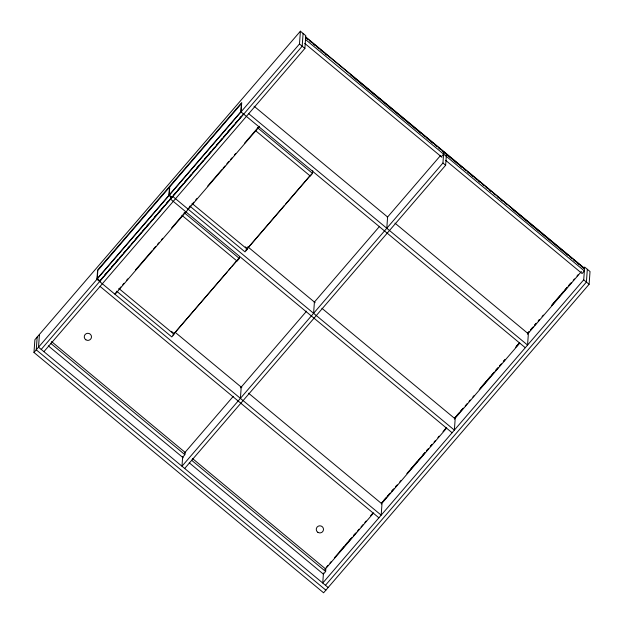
<?xml version="1.0" encoding="UTF-8"?>
<svg xmlns="http://www.w3.org/2000/svg" width="624" height="624" viewBox="0 0 624 624"><rect width="100%" height="100%" fill="white"/><g stroke="black" fill="none" stroke-linecap="round" stroke-linejoin="round"><path stroke-width="0.94" d="M323.466 573.011L322.748 583.042L583.713 279.825L584.633 267.056L590.023 271.534L589.103 284.302L323.599 592.8L33.977 352.466L34.897 339.698L300.401 31.2L305.791 35.677L304.879 48.446L43.914 351.663M37.167 337.061L36.254 349.83L325.868 590.164M39.437 334.425L38.524 347.186L328.146 587.519M97.235 278.616L97.82 270.488L169.486 187.216L168.901 195.343L97.235 278.616L99.934 280.855L171.6 197.582L168.901 195.343M99.645 281.541L102.866 277.173M169.159 195.039L169.744 186.919L241.41 103.646L240.833 111.766L169.159 195.039L171.857 197.278L243.524 114.005M170.695 197.262L170.563 199.134L452.096 432.752M172.832 335.088L238.43 258.866L232.097 266.237M188.245 209.282L188.292 208.603M182.653 456.869L181.982 466.237L442.946 163.012L443.758 151.772M185.063 452.353L184.899 454.678L182.621 457.314M241.059 111.852L241.73 102.57L97.617 270.02L96.946 279.302L381.178 515.159L381.982 503.919L248.563 393.206M181.904 215.303L237.081 261.097L239.359 258.453L239.491 256.597M240.412 398.354L241.215 387.114M33.977 352.466L299.489 43.969L300.401 31.2M303.1 33.439L302.18 46.207L41.215 349.424M255.84 130.876L310.276 176.046L312.546 173.41L312.749 170.625M313.599 313.303L314.41 302.063M189.22 462.79L323.388 574.127L325.658 571.49L325.829 569.166L192.41 458.453M386.794 228.259L387.598 217.019M444.694 152.989L444.74 152.311L305.783 37.003M184.681 468.476L445.645 165.251L446.449 154.011M583.955 268.554L584.009 267.875L445.052 152.568L445.006 153.247L458.453 164.408M587.324 269.295L586.412 282.064L325.447 585.281M104.77 274.966L106.673 272.75M108.584 270.535L110.487 268.32M111.751 266.846L114.293 263.897M115.565 262.423L118.1 259.475M119.371 257.993L121.914 255.044M123.817 252.829L125.72 250.622M127.624 248.407L129.527 246.191M131.438 243.984L133.341 241.769M135.244 239.554L137.787 236.605M139.051 235.131L141.593 232.175M142.865 230.701L145.4 227.752M146.671 226.278L148.574 224.063M150.478 221.848L152.389 219.64M154.292 217.425L156.827 214.477M158.098 213.002L160.641 210.046M161.912 208.572L164.447 205.624M166.351 203.408L168.254 201.193M170.165 198.986L172.068 196.771M173.971 194.555L175.874 192.34M177.778 190.133L183.495 183.495M184.766 182.013L187.301 179.065M189.205 176.849L191.116 174.642M193.019 172.427L194.922 170.212M196.825 168.004L198.728 165.789M200.639 163.574L203.174 160.625M204.446 159.151L206.981 156.195M208.252 154.721L210.795 151.772M212.698 149.557L214.601 147.35M216.505 145.135L218.416 142.919M219.679 141.445L222.222 138.497M223.493 137.023L226.028 134.066M227.3 132.592L229.843 129.644M231.746 127.429L233.649 125.213M235.552 123.006L237.455 120.791M239.359 118.576L241.27 116.36M115.097 293.647L117 291.431M118.903 289.224L120.814 287.009M122.717 284.794L123.989 283.319M126.524 280.371L127.795 278.897M135.416 270.044L151.921 250.864M153.192 249.389L155.727 246.433M157.63 244.226L158.902 242.752M161.444 239.795L162.716 238.321M171.6 227.994L185.57 211.77M188.105 208.814L190.648 205.865M191.919 204.391L193.822 202.176M195.725 199.961L196.997 198.487M207.784 185.952L221.754 169.72M223.025 168.246L224.929 166.031M226.832 163.816L228.735 161.608M230.646 159.393L231.91 157.919M234.452 154.963L235.724 153.488M244.608 143.161L259.21 126.196L259.163 126.875L115.05 294.325M174.096 333.622L227.081 272.064M228.314 270.629L230.864 267.665M246.028 250.045L284.505 205.335M285.761 203.884L310.362 175.289M246.012 250.294L311.61 174.073M184.696 452.782L233.236 396.38M240.568 387.863L306.602 311.134M314.223 302.281L379.634 226.286M387.247 217.433L440.583 155.462M441.316 156.733L443.586 154.097M334.456 557.739L343.988 546.671M345.251 545.197L347.794 542.24M349.066 540.766L350.969 538.551M353.512 535.603L354.775 534.128M370.648 515.681L372.559 513.466M381.443 503.139L382.715 501.665M383.986 500.191L385.889 497.975M387.793 495.76L389.704 493.553M391.607 491.338L392.878 489.863M395.413 486.907L396.685 485.433M406.84 473.632L417.635 461.089M418.907 459.615L420.81 457.4M422.721 455.185L424.624 452.969M426.527 450.762L427.799 449.288M430.334 446.332L431.605 444.857M443.032 431.582L446.207 427.892M454.467 418.298L455.738 416.824M457.002 415.35L458.913 413.135M460.816 410.92L462.719 408.704M479.224 389.524L486.845 380.671M488.116 379.197L490.659 376.249M491.93 374.767L493.834 372.559M495.737 370.344L497.64 368.129M499.543 365.914L500.815 364.439M503.357 361.491L504.629 360.017M515.424 347.474L519.23 343.044M527.483 333.458L528.754 331.976M530.657 329.768L532.561 327.553M534.472 325.338L535.735 323.864M538.278 320.915L539.549 319.441M551.616 305.417L559.868 295.831M561.14 294.356L563.675 291.4M564.946 289.926L566.849 287.711M568.753 285.503L570.664 283.288M326.102 567.544L328.006 565.328M329.917 563.113L331.188 561.639M340.08 551.304L352.147 537.28M353.418 535.805L355.961 532.849M357.232 531.375L359.135 529.16M361.039 526.945L362.95 524.729M364.853 522.522L366.124 521.04M381.365 503.326L390.257 492.991M391.529 491.517L394.072 488.569M395.343 487.087L397.246 484.879M399.789 481.923L401.06 480.449M410.592 469.373L425.201 452.4M426.473 450.926L428.376 448.711M430.279 446.495L432.182 444.28M434.093 442.065L435.365 440.591M437.9 437.635L439.171 436.16M454.42 418.447L463.312 408.112M465.215 405.896L467.126 403.689M469.03 401.474L470.301 399.992M472.844 397.043L474.115 395.569M480.464 388.183L494.442 371.951M495.706 370.469L498.248 367.52M499.52 366.046L501.423 363.831M503.334 361.616L505.237 359.401M516.672 346.117L519.215 343.161M527.467 333.567L529.378 331.352M530.65 329.878L533.185 326.921M534.456 325.447L536.367 323.232M538.27 321.017L539.542 319.543M542.084 316.594L543.348 315.112M552.248 304.777L567.489 287.063M568.76 285.589L571.303 282.641M573.206 280.426L574.478 278.951M577.021 275.995L578.292 274.521M324.784 569.696L373.698 512.866M381.319 504.005L446.745 427.978M454.373 419.125L519.8 343.099M527.42 334.246L581.42 271.502M305.682 37.206L584.516 268.585M305.737 37.682L307.983 39.546M309.473 40.778L311.711 42.643M313.209 43.883L315.448 45.739M316.945 46.979L319.184 48.844M320.681 50.084L322.92 51.94M325.159 53.804L326.656 55.037M350.563 74.88L421.535 133.77M423.025 135.01L425.272 136.874M426.761 138.115L429.008 139.971M430.498 141.211L432.744 143.068M434.983 144.932L436.472 146.172M438.719 148.028L440.209 149.269M442.455 151.133L443.945 152.373M459.943 165.641L462.181 167.505M463.679 168.745L465.917 170.602M467.415 171.842L469.654 173.706M471.151 174.946L473.39 176.803M474.887 178.043L477.126 179.899M478.624 181.139L480.113 182.38M482.352 184.244L483.85 185.484M486.088 187.34L487.586 188.581M489.824 190.445L491.322 191.685M493.561 193.541L495.058 194.782M497.297 196.638L498.794 197.878M501.033 199.742L502.531 200.983M504.769 202.839L506.259 204.079M512.242 209.04L568.269 255.536M569.767 256.776L572.005 258.632M573.495 259.873L575.741 261.737M577.231 262.977L579.478 264.833M580.967 266.074L583.214 267.93M305.518 39.523L584.353 270.91L582.083 273.546L445.661 160.345M304.746 43.407L441.917 157.232M299.489 43.969L304.879 48.446M442.946 163.012L445.645 165.251M583.713 279.825L589.103 284.302M254.03 106.181L387.449 216.895M394.945 223.111L528.364 333.832L527.561 345.072L248.726 113.685M240.833 111.766L525.291 347.708M257.369 127.616L312.546 173.41M247.767 246.769L315.159 302.687M321.898 308.279L455.177 418.876L454.366 430.115L172.84 196.498M245.302 246.854L247.33 248.539M192.098 203.463L247.276 249.249L245.006 251.893L189.821 206.099M184.174 212.667L239.359 258.453M175.102 332.249L241.816 387.605M171.436 331.344L174.135 333.583M118.903 288.506L174.08 334.3L171.811 336.937L116.626 291.151M100.066 286.416L378.901 517.803M51.488 341.515L185.663 452.852M50.575 343.216L184.743 454.553M191.49 460.153L325.658 571.49M48.305 345.852L183.222 457.813M85.847 339.791A3.627 3.565 4.1 0 0 91.494 337.108A3.627 3.565 4.1 0 0 86.291 333.637A3.627 3.565 4.1 0 0 85.847 339.791M317.85 532.311A3.627 3.565 4.1 0 0 323.497 529.628A3.627 3.565 4.1 0 0 318.295 526.157A3.627 3.565 4.1 0 0 317.85 532.311"/></g></svg>
